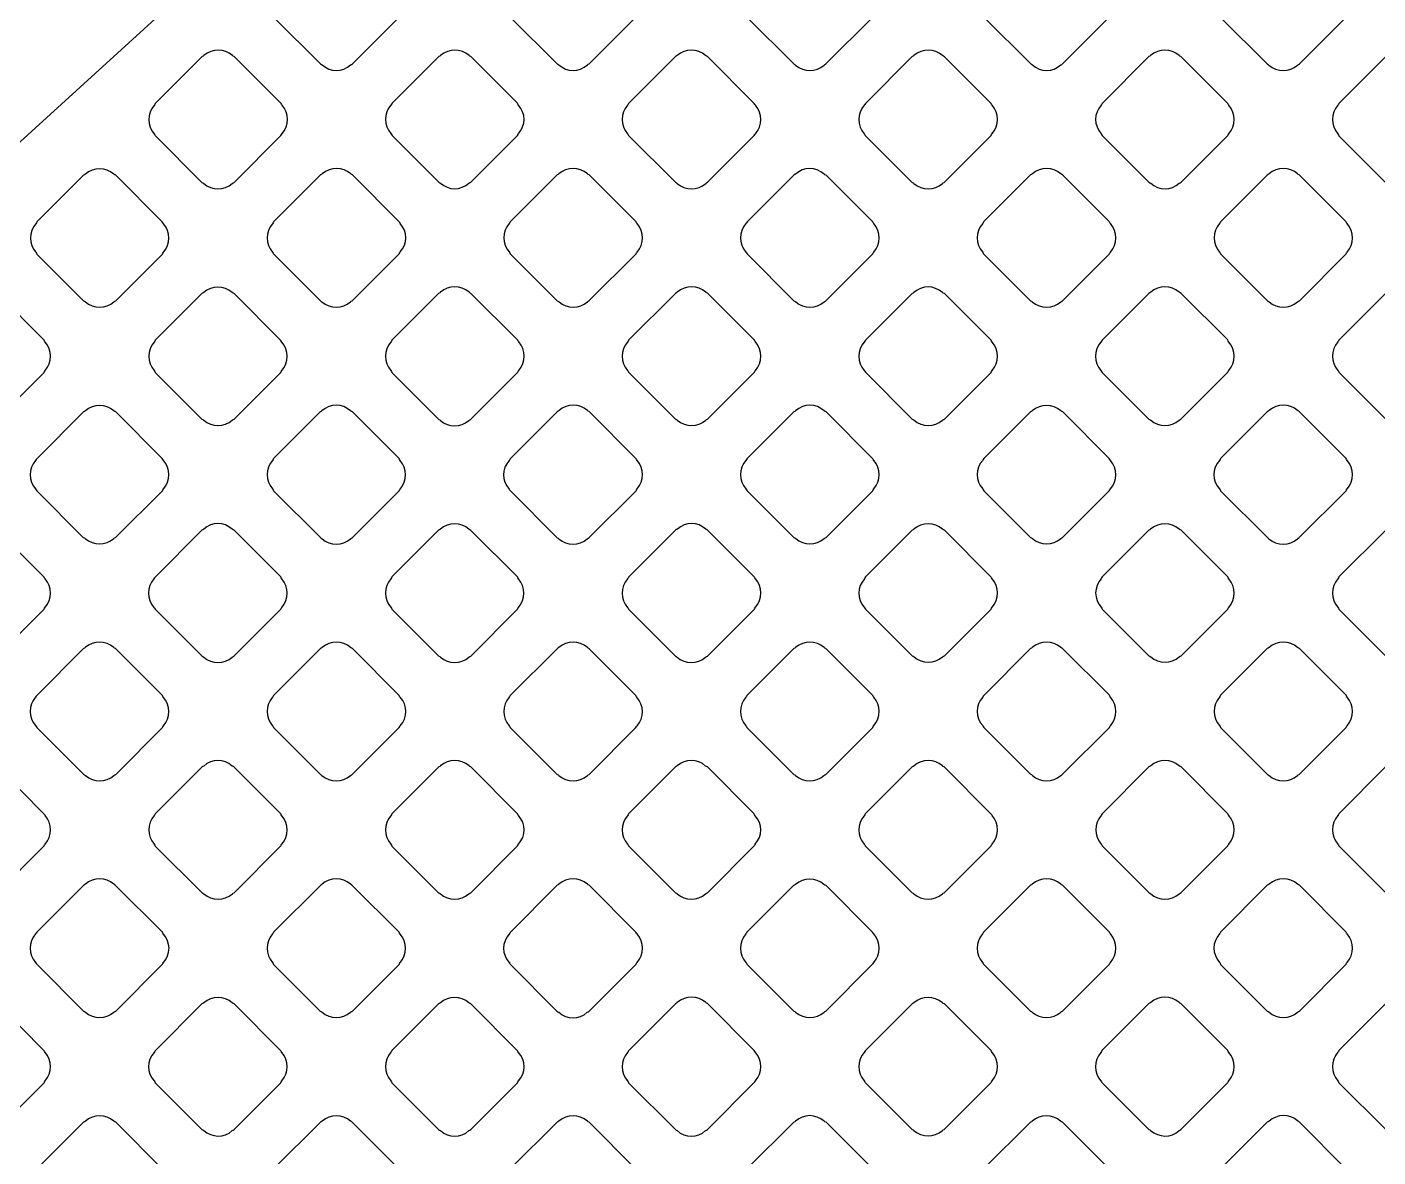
# Model space of a CAD drawing. Extents: x 0 to 248, y 0 to 175.
# Drawn here: x 39.09 to 40.32, y 139.342 to 140.371 of the extents above; entities that cross this region are included whole.
import ezdxf

# ---------------------------------------------------------------- set-up
doc = ezdxf.new("R2010")
doc.units = 0
doc.layers.add('gbr-dxf', color=7, linetype='Continuous')

msp = doc.modelspace()

# ---------------------------------------------------------------- linework, layer by layer
at = {"layer": 'gbr-dxf', "linetype": 'Continuous'}
msp.add_lwpolyline([(37.9331, 137.1507), (37.9331, 137.5787, -0.03889), (37.9331, 137.5825), (37.9331, 138.0106, -0.022988), (37.9331, 138.0128), (37.9331, 138.4407, -0.03889), (37.9331, 138.4446), (37.9331, 138.4652, -0.031973), (37.9331, 138.4684), (37.9331, 139.0864, -0.020901), (37.9331, 139.0884, -0.11449), (37.9636, 139.2189, -0.011623), (37.964, 139.2197, -0.092507), (38.0295, 139.3065), (38.0298, 139.3068), (38.7903, 139.9995), (38.7905, 139.9997), (43.7034, 144.474)], format="xyb", dxfattribs=at)
for points in [[(39.3138, 140.3809, -0.076481), (39.3147, 140.3797), (39.357, 140.3373, -0.095798), (39.3586, 140.3364, 0.378424), (39.3845, 140.3364, -0.09601), (39.3862, 140.3373), (39.4288, 140.3799, -0.096328), (39.4297, 140.3816, 0.37947), (39.4297, 140.4075, -0.096723), (39.4287, 140.4092), (39.385, 140.453, 0.27395), (39.3641, 140.4534), (39.3151, 140.4088, -0.06016), (39.3144, 140.4079, 0.391497)], [(39.5288, 140.3816, -0.09185), (39.5298, 140.38), (39.5724, 140.3374, -0.095895), (39.574, 140.3364, 0.378731), (39.6, 140.3364, -0.09601), (39.6016, 140.3374), (39.6442, 140.38, -0.096328), (39.6452, 140.3816, 0.37947), (39.6451, 140.4076, -0.096723), (39.6442, 140.4092), (39.6016, 140.4518, -0.092564), (39.6, 140.4527, 0.379731), (39.5741, 140.4527, -0.096625), (39.5724, 140.4518), (39.5298, 140.4092, -0.096111), (39.5289, 140.4075, 0.379451)], [(39.7443, 140.3816, -0.092348), (39.7452, 140.38), (39.7879, 140.3373, -0.096111), (39.7896, 140.3363, 0.37981), (39.8155, 140.3363, -0.096458), (39.8172, 140.3373), (39.8598, 140.38, -0.096627), (39.8608, 140.3816, 0.379859), (39.8608, 140.4076, -0.096723), (39.8598, 140.4092), (39.8174, 140.4517, -0.108174), (39.8155, 140.4528, 0.379731), (39.7895, 140.4528, -0.096475), (39.7879, 140.4518), (39.7452, 140.4092, -0.096627), (39.7443, 140.4075, 0.379682)], [(39.9599, 140.3816, -0.092162), (39.9609, 140.38), (40.0036, 140.3374, -0.095796), (40.0052, 140.3364, 0.378719), (40.0311, 140.3364, -0.095378), (40.0327, 140.3373), (40.0752, 140.3799, -0.095602), (40.0762, 140.3815, 0.378964), (40.0762, 140.4074, -0.095968), (40.0753, 140.4091), (40.0326, 140.4517, -0.092456), (40.031, 140.4527, 0.37947), (40.0051, 140.4527, -0.096458), (40.0034, 140.4517), (39.9609, 140.4092, -0.096627), (39.9599, 140.4076, 0.379451)], [(40.1754, 140.4075, 0.379465), (40.1754, 140.3816, -0.107999), (40.1765, 140.3797), (40.2189, 140.3373, -0.096332), (40.2205, 140.3363, 0.37981), (40.2465, 140.3363, -0.096625), (40.2482, 140.3373), (40.2908, 140.3799, -0.096111), (40.2918, 140.3816, 0.379859), (40.2918, 140.4075, -0.096458), (40.2908, 140.4092), (40.2482, 140.4518, -0.092289), (40.2466, 140.4528, 0.379297), (40.2207, 140.4528, -0.096355), (40.219, 140.4518), (40.1764, 140.4092, -0.096842)], [(39.2056, 140.2736, -0.091954), (39.2065, 140.2721), (39.2491, 140.2295, -0.096332), (39.2507, 140.2285, 0.37975), (39.2767, 140.2285, -0.096225), (39.2783, 140.2295), (39.321, 140.2722, -0.096328), (39.322, 140.2739, 0.379029), (39.322, 140.2998, -0.09601), (39.3211, 140.3014), (39.2784, 140.3441, -0.091676), (39.2769, 140.345, 0.379071), (39.2509, 140.345, -0.096625), (39.2493, 140.344), (39.2065, 140.3013, -0.096111), (39.2056, 140.2996, 0.379682)], [(39.4212, 140.274, -0.107569), (39.4222, 140.2721), (39.4647, 140.2296, -0.095058), (39.4663, 140.2287, 0.379034), (39.4922, 140.2287, -0.096625), (39.4939, 140.2297), (39.5365, 140.2722, -0.096111), (39.5374, 140.2739, 0.379859), (39.5374, 140.2998, -0.096458), (39.5364, 140.3015), (39.4939, 140.3441, -0.092623), (39.4923, 140.345, 0.3795), (39.4664, 140.345, -0.096259), (39.4647, 140.344), (39.4222, 140.3015, -0.095759), (39.4212, 140.2999, 0.378472)], [(39.6365, 140.2998, 0.379201), (39.6365, 140.2738, -0.091954), (39.6375, 140.2723), (39.6802, 140.2296, -0.096332), (39.6818, 140.2286, 0.37981), (39.7078, 140.2286, -0.096475), (39.7095, 140.2296), (39.752, 140.2721, -0.096627), (39.753, 140.2738, 0.3795), (39.753, 140.2997, -0.096614), (39.752, 140.3014), (39.7093, 140.3441, -0.092244), (39.7077, 140.3451, 0.378939), (39.6818, 140.345, -0.096259), (39.6801, 140.3441), (39.6375, 140.3014, -0.096539)], [(39.8521, 140.2738, -0.091476), (39.853, 140.2722), (39.8957, 140.2295, -0.096227), (39.8973, 140.2285, 0.378892), (39.9233, 140.2285, -0.095506), (39.9249, 140.2295), (39.9676, 140.2722, -0.095585), (39.9686, 140.2739, 0.378964), (39.9686, 140.2998, -0.095968), (39.9676, 140.3014), (39.9252, 140.3439, -0.108196), (39.9233, 140.345, 0.37947), (39.8973, 140.345, -0.096458), (39.8957, 140.344), (39.8531, 140.3014, -0.096627), (39.8521, 140.2997, 0.379308)], [(40.0677, 140.2998, 0.379422), (40.0677, 140.2738, -0.091954), (40.0686, 140.2723), (40.1113, 140.2296, -0.096332), (40.1129, 140.2287, 0.37981), (40.1389, 140.2287, -0.096625), (40.1405, 140.2296), (40.183, 140.2721, -0.096111), (40.184, 140.2737, 0.379357), (40.184, 140.2997, -0.096507), (40.183, 140.3013), (40.1403, 140.344, -0.092456), (40.1388, 140.3449, 0.379), (40.1128, 140.3449, -0.096614), (40.1112, 140.344), (40.0687, 140.3014, -0.096527)], [(40.2832, 140.2738, -0.107999), (40.2842, 140.2719), (40.3266, 140.2295, -0.096332), (40.3283, 140.2285, 0.379243), (40.3542, 140.2285, -0.095383), (40.3559, 140.2295), (40.3986, 140.2722, -0.095916), (40.3996, 140.2738, 0.379605), (40.3995, 140.2998, -0.096458), (40.3986, 140.3015), (40.356, 140.3441, -0.092289), (40.3544, 140.345, 0.379731), (40.3284, 140.345, -0.096625), (40.3268, 140.344), (40.2842, 140.3014, -0.096111), (40.2832, 140.2998, 0.379682)], [(39.0979, 140.1659, -0.095956), (39.0988, 140.1643), (39.1413, 140.1218, -0.10046), (39.143, 140.1208, 0.37981), (39.169, 140.1208, -0.096625), (39.1706, 140.1218), (39.2131, 140.1643, -0.096111), (39.2141, 140.1659, 0.379859), (39.2141, 140.1919, -0.108195), (39.213, 140.1937), (39.1707, 140.236, -0.104691), (39.1689, 140.237, 0.379731), (39.143, 140.237, -0.096625), (39.1413, 140.2361), (39.0988, 140.1936, -0.096111), (39.0979, 140.1919, 0.379682)], [(39.3133, 140.166, -0.09601), (39.3142, 140.1644), (39.357, 140.1216, -0.08335), (39.3584, 140.1207, 0.379453), (39.3843, 140.1208, -0.096265), (39.386, 140.1217), (39.4288, 140.1645, -0.096328), (39.4297, 140.1662, 0.379029), (39.4297, 140.1921, -0.092061), (39.4288, 140.1937), (39.3861, 140.2364, -0.087645), (39.3846, 140.2373, 0.379105), (39.3587, 140.2373, -0.096259), (39.357, 140.2363), (39.3142, 140.1936, -0.095916), (39.3133, 140.1919, 0.379228)], [(39.5288, 140.1662, -0.09601), (39.5298, 140.1645), (39.5724, 140.1218, -0.099491), (39.5742, 140.1208, 0.379034), (39.6001, 140.1209, -0.096458), (39.6017, 140.1219), (39.6443, 140.1644, -0.096627), (39.6453, 140.1661, 0.379859), (39.6453, 140.192, -0.092636), (39.6443, 140.1936), (39.6015, 140.2364, -0.088207), (39.6, 140.2373, 0.379762), (39.5741, 140.2373, -0.096265), (39.5724, 140.2364), (39.5298, 140.1937, -0.096737), (39.5288, 140.1921, 0.379065)], [(39.7444, 140.1661, -0.096117), (39.7454, 140.1644), (39.7879, 140.1218, -0.100073), (39.7897, 140.1208, 0.378731), (39.8156, 140.1208, -0.09601), (39.8172, 140.1218), (39.8598, 140.1644, -0.096227), (39.8608, 140.166, 0.37947), (39.8608, 140.192, -0.09253), (39.8598, 140.1936), (39.8173, 140.2361, -0.10442), (39.8155, 140.2371, 0.379731), (39.7895, 140.2371, -0.096458), (39.7879, 140.2362), (39.7454, 140.1937, -0.096627), (39.7444, 140.192, 0.379451)], [(39.9599, 140.166, -0.09601), (39.9608, 140.1644), (40.0034, 140.1218, -0.100073), (40.0051, 140.1208, 0.379422), (40.0311, 140.1208, -0.096625), (40.0327, 140.1218), (40.0753, 140.1644, -0.096111), (40.0763, 140.166, 0.379357), (40.0763, 140.192, -0.108121), (40.0752, 140.1938), (40.0329, 140.2362, -0.104677), (40.0311, 140.2372, 0.378945), (40.0052, 140.2372, -0.096355), (40.0035, 140.2363), (39.9608, 140.1936, -0.096423), (39.9599, 140.192, 0.379011)], [(40.1755, 140.1661, -0.09601), (40.1764, 140.1645), (40.2192, 140.1217, -0.083291), (40.2206, 140.1208, 0.378892), (40.2465, 140.1208, -0.09601), (40.2482, 140.1218), (40.2908, 140.1644, -0.095997), (40.2918, 140.166, 0.378889), (40.2917, 140.192, -0.09221), (40.2908, 140.1935), (40.248, 140.2363, -0.087639), (40.2466, 140.2372, 0.379778), (40.2206, 140.2372, -0.096625), (40.219, 140.2362), (40.1765, 140.1937, -0.096111), (40.1755, 140.1921, 0.379308)], [(38.99, 140.0581, -0.095956), (38.991, 140.0565), (39.0335, 140.014, -0.10046), (39.0352, 140.013, 0.37981), (39.0611, 140.013, -0.096625), (39.0628, 140.014), (39.1055, 140.0566, -0.096111), (39.1064, 140.0583, 0.379859), (39.1064, 140.0842, -0.09253), (39.1055, 140.0858), (39.063, 140.1283, -0.104691), (39.0612, 140.1293, 0.379731), (39.0353, 140.1293, -0.096625), (39.0336, 140.1283), (38.991, 140.0857, -0.096111), (38.99, 140.0841, 0.379682)], [(39.2055, 140.0583, -0.09601), (39.2065, 140.0566), (39.249, 140.0141, -0.100073), (39.2507, 140.0131, 0.378952), (39.2767, 140.0131, -0.09601), (39.2783, 140.0141), (39.3208, 140.0566, -0.096328), (39.3218, 140.0582, 0.37947), (39.3218, 140.0842, -0.108361), (39.3207, 140.086), (39.2784, 140.1283, -0.104691), (39.2766, 140.1293, 0.379731), (39.2507, 140.1293, -0.096625), (39.249, 140.1284), (39.2065, 140.0859, -0.096111), (39.2056, 140.0842, 0.379308)], [(39.421, 140.0583, -0.095956), (39.422, 140.0566), (39.4648, 140.0138, -0.08348), (39.4662, 140.0129, 0.379423), (39.4921, 140.0129, -0.09601), (39.4938, 140.0139), (39.5366, 140.0567, -0.095997), (39.5376, 140.0584, 0.378472), (39.5376, 140.0843, -0.092052), (39.5366, 140.0858), (39.4937, 140.1287, -0.087303), (39.4923, 140.1296, 0.379077), (39.4663, 140.1296, -0.096625), (39.4647, 140.1286), (39.422, 140.0859, -0.096111), (39.421, 140.0842, 0.379682)], [(39.6366, 140.0583, -0.096117), (39.6376, 140.0567), (39.6802, 140.0141, -0.099491), (39.6819, 140.0131, 0.378376), (39.7078, 140.0131, -0.095383), (39.7095, 140.014), (39.7521, 140.0567, -0.095585), (39.7531, 140.0583, 0.379605), (39.753, 140.0843, -0.092523), (39.7521, 140.0858), (39.7093, 140.1286, -0.088334), (39.7079, 140.1295, 0.379762), (39.6819, 140.1295, -0.096225), (39.6802, 140.1285), (39.6376, 140.0859, -0.096395), (39.6366, 140.0842, 0.379065)], [(39.8521, 140.0583, -0.096117), (39.8531, 140.0567), (39.8957, 140.0141, -0.100073), (39.8974, 140.0131, 0.378731), (39.9233, 140.0131, -0.09601), (39.925, 140.0141), (39.9676, 140.0566, -0.096328), (39.9685, 140.0583, 0.379), (39.9685, 140.0842, -0.092234), (39.9676, 140.0858), (39.925, 140.1283, -0.104677), (39.9232, 140.1294, 0.379), (39.8973, 140.1294, -0.096117), (39.8957, 140.1284), (39.8531, 140.0859, -0.096328), (39.8521, 140.0842, 0.379063)], [(40.0676, 140.0583, -0.095956), (40.0686, 140.0566), (40.1111, 140.0141, -0.100151), (40.1129, 140.0131, 0.379243), (40.1388, 140.0131, -0.095487), (40.1404, 140.014), (40.183, 140.0567, -0.095916), (40.184, 140.0583, 0.379605), (40.184, 140.0842, -0.108195), (40.183, 140.0861), (40.1406, 140.1284, -0.104691), (40.1388, 140.1295, 0.379731), (40.1129, 140.1295, -0.096625), (40.1112, 140.1285), (40.0686, 140.0859, -0.096111), (40.0676, 140.0842, 0.379682)], [(40.2832, 140.0584, -0.09601), (40.2842, 140.0567), (40.327, 140.0139, -0.08335), (40.3284, 140.013, 0.378952), (40.3543, 140.013, -0.09601), (40.356, 140.014), (40.3985, 140.0566, -0.096328), (40.3995, 140.0582, 0.37947), (40.3995, 140.0842, -0.092636), (40.3986, 140.0858), (40.3558, 140.1285, -0.088207), (40.3543, 140.1294, 0.379297), (40.3284, 140.1295, -0.096261), (40.3267, 140.1285), (40.2842, 140.086, -0.095916), (40.2832, 140.0843, 0.379011)], [(39.0977, 139.9505, -0.099971), (39.0987, 139.9487), (39.1411, 139.9063, -0.103923), (39.1429, 139.9053, 0.378952), (39.1688, 139.9053, -0.09601), (39.1705, 139.9063), (39.2131, 139.9489, -0.096328), (39.2141, 139.9505, 0.37947), (39.2141, 139.9765, -0.104765), (39.213, 139.9783), (39.1707, 140.0206, -0.100824), (39.1689, 140.0216, 0.379731), (39.143, 140.0216, -0.096625), (39.1413, 140.0207), (39.0987, 139.978, -0.096111), (39.0977, 139.9764, 0.379308)], [(39.3133, 139.9765, 0.379201), (39.3133, 139.9506, -0.099964), (39.3143, 139.9489), (39.357, 139.9062, -0.087978), (39.3585, 139.9052, 0.37981), (39.3844, 139.9052, -0.096458), (39.3861, 139.9062), (39.4286, 139.9488, -0.096627), (39.4296, 139.9504, 0.3795), (39.4296, 139.9764, -0.104371), (39.4286, 139.9782), (39.3861, 140.0207, -0.100442), (39.3843, 140.0217, 0.378939), (39.3584, 140.0217, -0.096259), (39.3568, 140.0207), (39.3142, 139.9782, -0.096539)], [(39.5287, 139.9504, -0.083243), (39.5296, 139.949), (39.5725, 139.9061, -0.087638), (39.574, 139.9052, 0.37975), (39.5999, 139.9052, -0.096248), (39.6016, 139.9062), (39.6444, 139.9489, -0.096227), (39.6453, 139.9506, 0.379029), (39.6453, 139.9765, -0.087946), (39.6444, 139.978), (39.6015, 140.0209, -0.083071), (39.6001, 140.0218, 0.379071), (39.5742, 140.0218, -0.096458), (39.5725, 140.0208), (39.5297, 139.978, -0.096627), (39.5287, 139.9763, 0.379682)], [(39.7444, 139.9765, 0.378504), (39.7444, 139.9506, -0.100188), (39.7454, 139.9488), (39.7879, 139.9064, -0.103421), (39.7897, 139.9053, 0.379029), (39.8156, 139.9054, -0.096625), (39.8173, 139.9063), (39.8598, 139.9489, -0.096111), (39.8608, 139.9506, 0.379859), (39.8608, 139.9765, -0.088014), (39.8599, 139.978), (39.8173, 140.0207, -0.100824), (39.8156, 140.0217, 0.379297), (39.7896, 140.0217, -0.096261), (39.788, 140.0207), (39.7454, 139.9781, -0.096509)], [(39.9599, 139.9506, -0.099643), (39.9609, 139.9489), (40.0034, 139.9064, -0.104246), (40.0052, 139.9054, 0.378892), (40.0311, 139.9054, -0.095883), (40.0327, 139.9063), (40.0752, 139.9488, -0.096227), (40.0762, 139.9505, 0.379605), (40.0762, 139.9764, -0.104293), (40.0752, 139.9782), (40.0328, 140.0206, -0.100519), (40.031, 140.0216, 0.3795), (40.0051, 140.0217, -0.096259), (40.0034, 140.0207), (39.9609, 139.9781, -0.095895), (39.9599, 139.9765, 0.378651)], [(40.1754, 139.9765, 0.379465), (40.1754, 139.9505, -0.099964), (40.1764, 139.9488), (40.2191, 139.9062, -0.087638), (40.2205, 139.9052, 0.379308), (40.2465, 139.9052, -0.095968), (40.2481, 139.9062), (40.2908, 139.9489, -0.096328), (40.2918, 139.9505, 0.379), (40.2918, 139.9765, -0.104256), (40.2908, 139.9783), (40.2483, 140.0208, -0.10077), (40.2466, 140.0218, 0.378945), (40.2207, 140.0218, -0.096217), (40.219, 140.0208), (40.1764, 139.9781, -0.096328)], [(38.99, 139.8427, -0.099971), (38.991, 139.841), (39.0334, 139.7986, -0.103923), (39.0352, 139.7976, 0.378952), (39.0611, 139.7976, -0.09601), (39.0628, 139.7985), (39.1054, 139.8411, -0.096328), (39.1063, 139.8428, 0.37947), (39.1063, 139.8687, -0.088442), (39.1054, 139.8702), (39.0628, 139.9128, -0.100824), (39.0611, 139.9138, 0.379731), (39.0351, 139.9138, -0.096625), (39.0335, 139.9128), (38.991, 139.8703, -0.096111), (38.99, 139.8687, 0.379308)], [(39.2054, 139.8687, 0.379201), (39.2054, 139.8427, -0.099964), (39.2064, 139.841), (39.2489, 139.7985, -0.10399), (39.2507, 139.7975, 0.37981), (39.2767, 139.7975, -0.096458), (39.2783, 139.7985), (39.3209, 139.841, -0.096627), (39.3219, 139.8427, 0.3795), (39.3219, 139.8686, -0.104371), (39.3209, 139.8704), (39.2783, 139.913, -0.100442), (39.2766, 139.914, 0.378939), (39.2507, 139.914, -0.096259), (39.249, 139.913), (39.2064, 139.8703, -0.096539)], [(39.4211, 139.8428, -0.099864), (39.4221, 139.8411), (39.4648, 139.7984, -0.087864), (39.4663, 139.7974, 0.378892), (39.4922, 139.7974, -0.095383), (39.4938, 139.7984), (39.5364, 139.841, -0.095701), (39.5374, 139.8427, 0.378889), (39.5374, 139.8686, -0.104371), (39.5364, 139.8704), (39.4939, 139.9128, -0.100294), (39.4922, 139.9138, 0.379778), (39.4662, 139.9138, -0.096458), (39.4646, 139.9129), (39.4221, 139.8704, -0.096627), (39.4211, 139.8687, 0.379308)], [(39.6365, 139.8686, 0.379465), (39.6365, 139.8426, -0.083328), (39.6374, 139.8412), (39.6802, 139.7984, -0.087638), (39.6817, 139.7974, 0.37975), (39.7077, 139.7974, -0.096225), (39.7093, 139.7984), (39.7521, 139.8412, -0.096328), (39.7531, 139.8428, 0.379029), (39.7531, 139.8688, -0.087715), (39.7522, 139.8702), (39.7092, 139.9132, -0.082941), (39.7079, 139.914, 0.378509), (39.682, 139.914, -0.096355), (39.6803, 139.9131), (39.6375, 139.8702, -0.096423)], [(39.8521, 139.8428, -0.099971), (39.8532, 139.8411), (39.8956, 139.7986, -0.102971), (39.8974, 139.7976, 0.378376), (39.9233, 139.7976, -0.096031), (39.925, 139.7985), (39.9676, 139.8412, -0.095916), (39.9686, 139.8428, 0.379605), (39.9686, 139.8688, -0.088014), (39.9677, 139.8703), (39.925, 139.9129, -0.100824), (39.9233, 139.9139, 0.379762), (39.8973, 139.9139, -0.096265), (39.8957, 139.9129), (39.8531, 139.8704, -0.096737), (39.8522, 139.8687, 0.379065)], [(40.0677, 139.8428, -0.099971), (40.0687, 139.8411), (40.1112, 139.7986, -0.103923), (40.1129, 139.7976, 0.379422), (40.1389, 139.7976, -0.096625), (40.1405, 139.7986), (40.183, 139.841, -0.096111), (40.184, 139.8427, 0.379357), (40.184, 139.8686, -0.104256), (40.183, 139.8704), (40.1405, 139.9129, -0.10077), (40.1388, 139.9139, 0.378945), (40.1128, 139.9139, -0.096217), (40.1112, 139.9129), (40.0686, 139.8704, -0.095916), (40.0677, 139.8688, 0.379011)], [(40.2832, 139.8428, -0.099964), (40.2842, 139.841), (40.3268, 139.7984, -0.087638), (40.3283, 139.7975, 0.379243), (40.3542, 139.7975, -0.095166), (40.3558, 139.7984), (40.3986, 139.8412, -0.095296), (40.3995, 139.8428, 0.379605), (40.3995, 139.8688, -0.104545), (40.3985, 139.8706), (40.3561, 139.913, -0.101196), (40.3544, 139.914, 0.379731), (40.3284, 139.914, -0.096625), (40.3268, 139.913), (40.2842, 139.8704, -0.096111), (40.2832, 139.8687, 0.379682)], [(39.0977, 139.761, 0.37889), (39.0977, 139.7351, -0.103884), (39.0987, 139.7333), (39.1412, 139.6908, -0.10739), (39.1431, 139.6898, 0.378731), (39.169, 139.6898, -0.09601), (39.1706, 139.6907), (39.2131, 139.7332, -0.096328), (39.2141, 139.7349, 0.37924), (39.2141, 139.7608, -0.100514), (39.2131, 139.7625), (39.1704, 139.8052, -0.096195), (39.1688, 139.8061, 0.378939), (39.1429, 139.8061, -0.096259), (39.1412, 139.8052), (39.0987, 139.7626, -0.095895)], [(39.3133, 139.735, -0.10381), (39.3143, 139.7332), (39.3569, 139.6906, -0.091916), (39.3584, 139.6896, 0.378952), (39.3844, 139.6896, -0.095778), (39.386, 139.6906), (39.4287, 139.7333, -0.095585), (39.4297, 139.7349, 0.37947), (39.4297, 139.7609, -0.100399), (39.4287, 139.7626), (39.3861, 139.8052, -0.096857), (39.3845, 139.8061, 0.379731), (39.3585, 139.8061, -0.096458), (39.3569, 139.8052), (39.3143, 139.7626, -0.096627), (39.3133, 139.7609, 0.379308)], [(39.5288, 139.7349, -0.087518), (39.5297, 139.7334), (39.5725, 139.6907, -0.091737), (39.574, 139.6897, 0.378952), (39.6, 139.6897, -0.09601), (39.6016, 139.6907), (39.6442, 139.7333, -0.096328), (39.6452, 139.7349, 0.37947), (39.6451, 139.7609, -0.100902), (39.6441, 139.7626), (39.6016, 139.8051, -0.096627), (39.6, 139.8061, 0.379297), (39.574, 139.8061, -0.096355), (39.5724, 139.8051), (39.5298, 139.7625, -0.096423), (39.5288, 139.7609, 0.379011)], [(39.7443, 139.7349, -0.087254), (39.7452, 139.7334), (39.788, 139.6906, -0.091703), (39.7895, 139.6897, 0.378719), (39.8154, 139.6897, -0.096031), (39.8171, 139.6906), (39.8599, 139.7335, -0.095987), (39.8609, 139.7351, 0.378715), (39.8608, 139.761, -0.083622), (39.86, 139.7624), (39.8172, 139.8052, -0.096197), (39.8155, 139.8062, 0.379071), (39.7896, 139.8062, -0.096625), (39.7879, 139.8052), (39.7452, 139.7625, -0.096111), (39.7443, 139.7609, 0.379451)], [(39.9599, 139.761, 0.378673), (39.9599, 139.7351, -0.103884), (39.9609, 139.7333), (40.0033, 139.6909, -0.107439), (40.0052, 139.6898, 0.378424), (40.0311, 139.6898, -0.09601), (40.0327, 139.6908), (40.0753, 139.7334, -0.096328), (40.0763, 139.735, 0.379), (40.0763, 139.7609, -0.100402), (40.0753, 139.7627), (40.0327, 139.8052, -0.096527), (40.0311, 139.8062, 0.378784), (40.0051, 139.8062, -0.096031), (40.0035, 139.8053), (39.9609, 139.7626, -0.096195)], [(40.1755, 139.7351, -0.104099), (40.1765, 139.7333), (40.2191, 139.6907, -0.091703), (40.2206, 139.6898, 0.378719), (40.2465, 139.6898, -0.095378), (40.2481, 139.6907), (40.2908, 139.7334, -0.0952), (40.2917, 139.735, 0.378889), (40.2917, 139.7609, -0.100514), (40.2907, 139.7627), (40.2482, 139.8052, -0.096558), (40.2466, 139.8061, 0.379778), (40.2206, 139.8061, -0.096625), (40.219, 139.8052), (40.1765, 139.7627, -0.096111), (40.1755, 139.761, 0.379451)], [(38.9899, 139.6531, 0.37889), (38.9899, 139.6272, -0.087254), (38.9908, 139.6257), (39.0336, 139.5829, -0.091578), (39.0352, 139.5819, 0.379201), (39.0611, 139.5819, -0.096625), (39.0628, 139.5829), (39.1055, 139.6256, -0.096111), (39.1064, 139.6272, 0.379859), (39.1064, 139.6532, -0.083792), (39.1056, 139.6546), (39.0627, 139.6974, -0.096857), (39.0611, 139.6984, 0.3795), (39.0351, 139.6984, -0.096259), (39.0335, 139.6974), (38.9908, 139.6548, -0.095895)], [(39.2056, 139.6272, -0.103926), (39.2066, 139.6254), (39.2489, 139.5831, -0.107817), (39.2508, 139.582, 0.379243), (39.2768, 139.582, -0.095166), (39.2784, 139.5829), (39.3209, 139.6255, -0.095628), (39.3219, 139.6271, 0.379605), (39.3218, 139.653, -0.100399), (39.3208, 139.6548), (39.2783, 139.6973, -0.096857), (39.2766, 139.6983, 0.379731), (39.2507, 139.6983, -0.096458), (39.249, 139.6973), (39.2065, 139.6548, -0.096627), (39.2056, 139.6532, 0.379682)], [(39.421, 139.6272, -0.103884), (39.4221, 139.6254), (39.4646, 139.5828, -0.091737), (39.4662, 139.5819, 0.378952), (39.4921, 139.5819, -0.09601), (39.4938, 139.5828), (39.5365, 139.6256, -0.096328), (39.5374, 139.6272, 0.37947), (39.5374, 139.6532, -0.100902), (39.5364, 139.6549), (39.4939, 139.6974, -0.096627), (39.4923, 139.6984, 0.379297), (39.4663, 139.6984, -0.096355), (39.4647, 139.6974), (39.422, 139.6548, -0.096423), (39.421, 139.6531, 0.379011)], [(39.6365, 139.6531, 0.379201), (39.6365, 139.6272, -0.087748), (39.6375, 139.6257), (39.6802, 139.5829, -0.092126), (39.6818, 139.582, 0.379243), (39.7077, 139.582, -0.096031), (39.7094, 139.5829), (39.752, 139.6255, -0.095895), (39.7529, 139.6272, 0.378889), (39.7529, 139.6531, -0.100514), (39.7519, 139.6548), (39.7094, 139.6974, -0.096857), (39.7077, 139.6983, 0.379456), (39.6818, 139.6984, -0.096259), (39.6801, 139.6974), (39.6375, 139.6548, -0.096539)], [(39.852, 139.6271, -0.087613), (39.8529, 139.6257), (39.8957, 139.5829, -0.091578), (39.8973, 139.5819, 0.379178), (39.9232, 139.5819, -0.096766), (39.9249, 139.5829), (39.9676, 139.6257, -0.096328), (39.9686, 139.6273, 0.379029), (39.9686, 139.6533, -0.083262), (39.9677, 139.6546), (39.9249, 139.6975, -0.096197), (39.9233, 139.6984, 0.378472), (39.8974, 139.6984, -0.096507), (39.8957, 139.6975), (39.853, 139.6547, -0.096423), (39.852, 139.6531, 0.379063)], [(40.0677, 139.6273, -0.10377), (40.0687, 139.6255), (40.1111, 139.5831, -0.107439), (40.1129, 139.5821, 0.37834), (40.1388, 139.5821, -0.095383), (40.1405, 139.5831), (40.1831, 139.6256, -0.096036), (40.184, 139.6273, 0.378841), (40.184, 139.6532, -0.100514), (40.183, 139.6549), (40.1405, 139.6974, -0.096212), (40.1388, 139.6984, 0.379456), (40.1129, 139.6984, -0.096614), (40.1112, 139.6975), (40.0686, 139.6549, -0.096197), (40.0677, 139.6532, 0.378472)], [(40.2832, 139.6533, 0.378798), (40.2832, 139.6273, -0.104185), (40.2842, 139.6255), (40.3268, 139.583, -0.091913), (40.3284, 139.582, 0.379639), (40.3543, 139.582, -0.096458), (40.356, 139.583), (40.3985, 139.6255, -0.096627), (40.3995, 139.6272, 0.3795), (40.3995, 139.6531, -0.100514), (40.3985, 139.6549), (40.3559, 139.6975, -0.096539), (40.3543, 139.6984, 0.378645), (40.3284, 139.6984, -0.09657), (40.3267, 139.6975), (40.2842, 139.6549, -0.096195)], [(39.0977, 139.5194, -0.091956), (39.0987, 139.5178), (39.1414, 139.4752, -0.096023), (39.143, 139.4742, 0.379243), (39.1689, 139.4742, -0.095166), (39.1706, 139.4751), (39.2132, 139.5178, -0.095628), (39.2142, 139.5194, 0.379605), (39.2142, 139.5453, -0.096458), (39.2132, 139.547), (39.1705, 139.5896, -0.092623), (39.1689, 139.5906, 0.379731), (39.143, 139.5906, -0.096458), (39.1413, 139.5896), (39.0987, 139.547, -0.096627), (39.0977, 139.5454, 0.379682)], [(39.3133, 139.5195, -0.107356), (39.3144, 139.5176), (39.3568, 139.4752, -0.095895), (39.3585, 139.4742, 0.378952), (39.3844, 139.4742, -0.09601), (39.3861, 139.4751), (39.4286, 139.5177, -0.096328), (39.4296, 139.5194, 0.379), (39.4296, 139.5453, -0.096507), (39.4287, 139.547), (39.386, 139.5896, -0.092347), (39.3844, 139.5906, 0.379), (39.3585, 139.5906, -0.096614), (39.3569, 139.5896), (39.3143, 139.5471, -0.096527), (39.3134, 139.5454, 0.378952)], [(39.5287, 139.5453, 0.37889), (39.5287, 139.5194, -0.09185), (39.5297, 139.5178), (39.5723, 139.4751, -0.095824), (39.574, 139.4741, 0.378719), (39.5999, 139.4741, -0.096031), (39.6015, 139.4751), (39.6443, 139.5178, -0.095916), (39.6452, 139.5195, 0.379605), (39.6452, 139.5454, -0.096458), (39.6442, 139.5471), (39.6016, 139.5897, -0.092623), (39.6, 139.5906, 0.3795), (39.5741, 139.5907, -0.096259), (39.5724, 139.5897), (39.5297, 139.5469, -0.095895)], [(39.7443, 139.5454, 0.379465), (39.7443, 139.5194, -0.091954), (39.7453, 139.5179), (39.7879, 139.4752, -0.096332), (39.7896, 139.4742, 0.37981), (39.8155, 139.4742, -0.096625), (39.8172, 139.4752), (39.8597, 139.5178, -0.096111), (39.8607, 139.5194, 0.379859), (39.8607, 139.5454, -0.096458), (39.8597, 139.547), (39.8173, 139.5895, -0.108174), (39.8154, 139.5905, 0.379297), (39.7895, 139.5905, -0.096261), (39.7878, 139.5896), (39.7453, 139.547, -0.096328)], [(39.9598, 139.5454, 0.379639), (39.9598, 139.5194, -0.091954), (39.9608, 139.5178), (40.0034, 139.4752, -0.096332), (40.005, 139.4742, 0.379243), (40.031, 139.4742, -0.095166), (40.0326, 139.4752), (40.0753, 139.5179, -0.096036), (40.0763, 139.5195, 0.378715), (40.0763, 139.5454, -0.096507), (40.0753, 139.5471), (40.0326, 139.5897, -0.092132), (40.0311, 139.5907, 0.379105), (40.0051, 139.5907, -0.096259), (40.0035, 139.5897), (39.9608, 139.547, -0.096558)], [(40.1754, 139.5455, 0.378673), (40.1754, 139.5196, -0.107356), (40.1765, 139.5177), (40.219, 139.4752, -0.095412), (40.2206, 139.4742, 0.379034), (40.2466, 139.4742, -0.096458), (40.2482, 139.4752), (40.2908, 139.5178, -0.096627), (40.2918, 139.5195, 0.379859), (40.2918, 139.5455, -0.096723), (40.2908, 139.5471), (40.2482, 139.5898, -0.092564), (40.2466, 139.5907, 0.379141), (40.2207, 139.5907, -0.096031), (40.219, 139.5898), (40.1764, 139.5471, -0.095987)], [(38.99, 139.4117, -0.092162), (38.9909, 139.4101), (39.0337, 139.3674, -0.095796), (39.0353, 139.3664, 0.378719), (39.0612, 139.3664, -0.095527), (39.0628, 139.3674), (39.1055, 139.41, -0.095394), (39.1064, 139.4117, 0.378889), (39.1064, 139.4376, -0.096614), (39.1054, 139.4392), (39.063, 139.4817, -0.108242), (39.0611, 139.4828, 0.379778), (39.0351, 139.4828, -0.096458), (39.0335, 139.4818), (38.991, 139.4393, -0.096627), (38.99, 139.4376, 0.379451)], [(39.2055, 139.4376, 0.379465), (39.2055, 139.4116, -0.092139), (39.2065, 139.41), (39.2491, 139.3674, -0.096332), (39.2507, 139.3665, 0.379308), (39.2767, 139.3664, -0.096117), (39.2783, 139.3674), (39.3209, 139.41, -0.096227), (39.3219, 139.4117, 0.379), (39.3219, 139.4376, -0.095968), (39.3209, 139.4392), (39.2783, 139.4819, -0.092456), (39.2767, 139.4828, 0.378945), (39.2508, 139.4828, -0.096842), (39.2491, 139.4819), (39.2065, 139.4392, -0.096726)], [(39.4211, 139.4377, 0.37889), (39.4211, 139.4117, -0.107475), (39.4221, 139.4099), (39.4646, 139.3674, -0.095824), (39.4663, 139.3664, 0.378719), (39.4922, 139.3664, -0.096031), (39.4938, 139.3674), (39.5364, 139.41, -0.095916), (39.5374, 139.4116, 0.379605), (39.5374, 139.4376, -0.096458), (39.5364, 139.4392), (39.4938, 139.4818, -0.092623), (39.4922, 139.4828, 0.3795), (39.4662, 139.4828, -0.096259), (39.4646, 139.4818), (39.4221, 139.4393, -0.095895)], [(39.6365, 139.4375, 0.378798), (39.6365, 139.4116, -0.092052), (39.6374, 139.41), (39.6801, 139.3674, -0.095916), (39.6817, 139.3664, 0.379639), (39.7077, 139.3664, -0.096625), (39.7093, 139.3674), (39.752, 139.4101, -0.096111), (39.753, 139.4117, 0.379357), (39.753, 139.4376, -0.096507), (39.752, 139.4393), (39.7094, 139.482, -0.092456), (39.7078, 139.4829, 0.378945), (39.6819, 139.4829, -0.096355), (39.6802, 139.4819), (39.6374, 139.4392, -0.096195)], [(39.8521, 139.4117, -0.091954), (39.853, 139.4101), (39.8957, 139.3675, -0.096332), (39.8973, 139.3665, 0.379092), (39.9232, 139.3665, -0.095378), (39.9249, 139.3674), (39.9675, 139.4101, -0.096036), (39.9685, 139.4117, 0.378841), (39.9684, 139.4376, -0.096614), (39.9675, 139.4393), (39.925, 139.4817, -0.108029), (39.9232, 139.4828, 0.379778), (39.8972, 139.4828, -0.096625), (39.8956, 139.4818), (39.8531, 139.4393, -0.096111), (39.8521, 139.4376, 0.379682)], [(40.0675, 139.4376, 0.379465), (40.0676, 139.4116, -0.092348), (40.0685, 139.4101), (40.1112, 139.3674, -0.096111), (40.1128, 139.3665, 0.379423), (40.1388, 139.3664, -0.09601), (40.1404, 139.3674), (40.1831, 139.4101, -0.095997), (40.184, 139.4117, 0.378472), (40.184, 139.4376, -0.095968), (40.1831, 139.4393), (40.1403, 139.482, -0.091848), (40.1388, 139.4829, 0.378552), (40.1129, 139.4829, -0.09657), (40.1112, 139.482), (40.0685, 139.4393, -0.096423)], [(40.2832, 139.4377, 0.378429), (40.2832, 139.4118, -0.107473), (40.2842, 139.4099), (40.3268, 139.3674, -0.095686), (40.3284, 139.3664, 0.378707), (40.3544, 139.3664, -0.096117), (40.356, 139.3674), (40.3987, 139.4101, -0.095895), (40.3997, 139.4117, 0.378827), (40.3997, 139.4376, -0.095968), (40.3987, 139.4393), (40.3559, 139.482, -0.092456), (40.3544, 139.4829, 0.379083), (40.3284, 139.4829, -0.09601), (40.3268, 139.482), (40.2842, 139.4393, -0.096301)], [(39.0978, 139.3299, 0.379422), (39.0978, 139.3039, -0.095956), (39.0988, 139.3023), (39.1413, 139.2598, -0.10046), (39.143, 139.2588, 0.379308), (39.169, 139.2587, -0.095968), (39.1706, 139.2597), (39.2131, 139.3022, -0.096328), (39.2141, 139.3038, 0.37947), (39.2141, 139.3298, -0.108361), (39.213, 139.3317), (39.1707, 139.374, -0.104691), (39.1689, 139.375, 0.379357), (39.143, 139.375, -0.096614), (39.1413, 139.374), (39.0988, 139.3315, -0.096527)], [(39.3133, 139.3039, -0.096265), (39.3142, 139.3023), (39.3571, 139.2595, -0.083), (39.3584, 139.2586, 0.378719), (39.3844, 139.2586, -0.096031), (39.386, 139.2595), (39.4287, 139.3023, -0.095916), (39.4297, 139.3039, 0.378964), (39.4297, 139.3298, -0.092052), (39.4288, 139.3314), (39.386, 139.3742, -0.088003), (39.3845, 139.3751, 0.37947), (39.3585, 139.3751, -0.096625), (39.3569, 139.3741), (39.3143, 139.3315, -0.096111), (39.3133, 139.3299, 0.379451)], [(39.5288, 139.3298, 0.379465), (39.5288, 139.3039, -0.095956), (39.5298, 139.3022), (39.5723, 139.2597, -0.10046), (39.574, 139.2587, 0.37981), (39.6, 139.2587, -0.096625), (39.6016, 139.2597), (39.6442, 139.3022, -0.096111), (39.6452, 139.3039, 0.379859), (39.6452, 139.3298, -0.09253), (39.6442, 139.3314), (39.6015, 139.3741, -0.088207), (39.6, 139.3751, 0.379297), (39.574, 139.3751, -0.096261), (39.5724, 139.3741), (39.5298, 139.3315, -0.096328)], [(39.7442, 139.3039, -0.09601), (39.7452, 139.3022), (39.7878, 139.2597, -0.100401), (39.7895, 139.2587, 0.378892), (39.8154, 139.2587, -0.095383), (39.8171, 139.2596), (39.8598, 139.3024, -0.095701), (39.8608, 139.304, 0.378889), (39.8608, 139.3299, -0.09221), (39.8598, 139.3315), (39.8173, 139.374, -0.104442), (39.8155, 139.3751, 0.379778), (39.7895, 139.3751, -0.096625), (39.7879, 139.3741), (39.7452, 139.3315, -0.096111), (39.7443, 139.3298, 0.379308)], [(39.9598, 139.304, -0.09601), (39.9608, 139.3023), (40.0034, 139.2597, -0.100401), (40.0051, 139.2587, 0.379422), (40.0311, 139.2588, -0.096458), (40.0327, 139.2597), (40.0752, 139.3022, -0.096627), (40.0761, 139.3038, 0.3795), (40.0761, 139.3298, -0.10824), (40.0751, 139.3316), (40.0327, 139.374, -0.104101), (40.0309, 139.3751, 0.378645), (40.005, 139.3751, -0.096367), (40.0034, 139.3741), (39.9608, 139.3315, -0.095916), (39.9598, 139.3299, 0.379011)], [(40.1753, 139.3039, -0.09601), (40.1763, 139.3023), (40.2192, 139.2594, -0.083291), (40.2206, 139.2585, 0.37904), (40.2465, 139.2585, -0.09601), (40.2481, 139.2595), (40.2909, 139.3023, -0.095997), (40.2919, 139.3039, 0.378532), (40.2919, 139.3298, -0.091476), (40.2909, 139.3314), (40.2481, 139.3743, -0.08787), (40.2466, 139.3752, 0.379071), (40.2206, 139.3751, -0.096723), (40.219, 139.3742), (40.1763, 139.3315, -0.096857), (40.1754, 139.3299, 0.379308)]]:
    msp.add_lwpolyline(points, format="xyb", close=True, dxfattribs=at)

doc.saveas('drawing.dxf')
